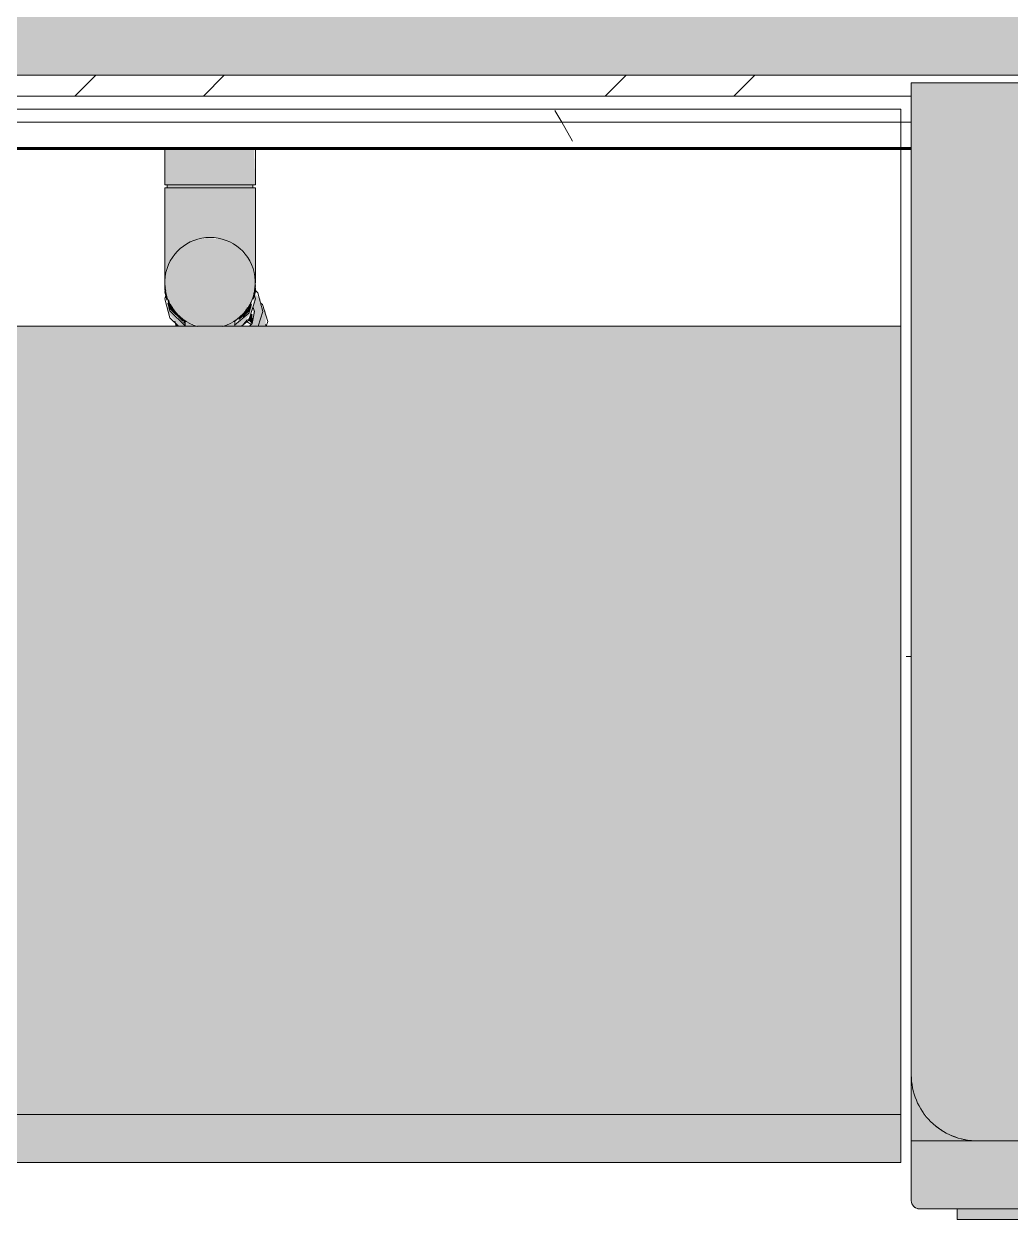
# Model space of a CAD drawing. Header units: inches. Extents: x -4169 to -1846, y 9706 to 12377.
# Drawn here: x -3810.66 to -3787.1, y 10520.13 to 10548.91 of the extents above; entities that cross this region are included whole.
import ezdxf

# ---------------------------------------------------------------- set-up
doc = ezdxf.new("R2010")
doc.units = ezdxf.units.IN
doc.header["$MEASUREMENT"] = 0
doc.linetypes.add('Dash', pattern=[0.25, 0.125, -0.125])
for name, color, linetype, lineweight in [('0-1', 7, 'Continuous', 5), ('0-2', 10, 'Continuous', 18), ('A-GENM-1', 11, 'Continuous', 9), ('A-GENM-2', 7, 'Continuous', 9), ('A-WALL', 113, 'Continuous', 18), ('A-WALL-PATT-4', 111, 'Continuous', 9), ('I-WALL-3', 2, 'Continuous', 60), ('P-SANR-FIXT-2', 7, 'Continuous', 9), ('P-SANR-FIXT-3', 55, 'Continuous', 9), ('Q-CASE-2', 7, 'Continuous', 9), ('Q-CASE-5', 7, 'Dash', 9), ('Q-SPCQ-2', 7, 'Continuous', 9), ('Q-SPCQ-3', 55, 'Continuous', 9)]:
    doc.layers.add(name, color=color, linetype=linetype, lineweight=lineweight)
pattern_1 = [(0, (0, 0), (20.48, 5.12), [0.845, -14.515, 0.845, -14.515, -81.92]), (0, (0, 0), (20.48, 5.12), [-30.72, 0.845, -29.875, 0.845, -14.515, -35.84]), (0, (0, 0), (20.48, 5.12), [-76.8, 0.845, -9.395, 0.845, -24.755]), (120, (7.68, 2.56), (-14.67405006737632, 15.1762002695053), [0.8449999999999999, -14.515, 0.8449999999999999, -14.515, -81.91999999999999]), (120, (7.68, 2.56), (-14.67405006737632, 15.1762002695053), [-30.72, 0.8449999999999999, -29.875, 0.8449999999999999, -14.515, -35.84]), (120, (7.68, 2.56), (-14.67405006737632, 15.1762002695053), [-76.79999999999998, 0.8449999999999999, -9.394999999999998, 0.8449999999999999, -24.755]), (240, (10.24, 12.8), (-5.805949932623669, -20.2962002695053), [0.845, -14.515, 0.845, -14.515, -81.92]), (240, (10.24, 12.8), (-5.805949932623669, -20.2962002695053), [-30.72, 0.845, -29.875, 0.845, -14.515, -35.84]), (240, (10.24, 12.8), (-5.805949932623669, -20.2962002695053), [-76.8, 0.845, -9.395, 0.845, -24.755])]

# ---------------------------------------------------------------- blocks, each defined once
blk = doc.blocks.new('Stainless Steel Farmhous Kitchen Sink - Stainless Steel Farmhous Kitchen Sink-2552578-ENLARGED RCP - 1ST FLOOR PLAN')
at = {"layer": 'P-SANR-FIXT-3'}
blk.add_hatch(color=256, dxfattribs=at).paths.add_polyline_path([(-20.88008170151448, 22.20255807728017), (-32.99999999999556, 22.20255807728494), (-33.0000000000034, 2.246744941123438), (7.588596417917868e-12, 2.246744941110478), (1.244870873051695e-11, 22.20255807727198)], flags=0)
at = {"layer": 'P-SANR-FIXT-2'}
for p, q in [((-32.99999999999999, 22.20255807728396), (-1.659053254850245e-42, 22.20255807728407)), ((-32.99999999999999, 2.246744941135732), (-32.99999999999999, 22.20255807728396)), ((-1.659053254850245e-42, 22.20255807728407), (-3.137417622946587e-44, 2.246744941127163)), ((-3.137417622946587e-44, 2.246744941127163), (-32.99999999999999, 2.246744941135732))]:
    blk.add_line(p, q, dxfattribs=at)
blk = doc.blocks.new('Dishwasher_15404 - 34_ counter-547918-ENLARGED RCP - 1ST FLOOR PLAN')
at = {"layer": 'Q-SPCQ-3'}
for points in [[(-8.611777957412413e-12, 1.125499693443999e-11), (23.67519685038908, 7.16227077646181e-12), (24.08278589778703, 0.05366011608839471), (24.46259842519043, 0.2109836160968825), (24.83340004152543, 0.5194371403507602), (25.0390163839076, 0.7874015748135433), (25.19633988391532, 1.167214102212938), (25.2499999999957, 1.57480314961856), (25.24999999999929, 22.42519685040088), (25.16660215794931, 22.9045791191512), (24.98182294017419, 23.287134372242), (24.7399490241595, 23.57619778420394), (24.46259842519239, 23.78901638392358), (24.08278589779436, 23.94633988393172), (23.67519685039317, 24.00000000001159), (-4.519051799434236e-12, 24.00000000001569), (-8.441247700829989e-12, 1.155688734355067)], [(26.67814960629459, 6.464763982231797e-12), (26.72909823721991, 0.006707514520924707), (26.81734385455948, 0.05765614544701118), (26.87499999999542, 0.1968503937116411), (26.85294326448897, 23.85639927631187), (26.81734385455948, 23.94234385457581), (26.67814960629869, 24.00000000001123), (25.24999999999954, 24.00000000001157), (25.24999999999545, 1.158067167970452e-11), (25.88387397024487, 6.805824495396645e-12)], [(27.12499999999536, 21.3910474054759), (27.12499999999562, 22.90706818606498), (26.87499999999516, 22.90706818606498), (26.87499999999491, 21.3910474054759)], [(26.87499999999465, 20.18586276965404), (27.12499999999511, 20.18586276965404), (27.12499999999536, 21.3910474054759), (26.87499999999491, 21.3910474054759), (26.87499999999465, 20.22226221786231)], [(27.12499999999536, 3.814150824161077), (27.12499999999809, 20.18586276965404), (26.87499999999465, 20.18586276965404), (26.87499999999192, 3.814150824161077)], [(27.37499999999599, 19.69334243805384), (27.37499999999548, 20.28389361915641), (27.12499999999818, 20.28389361915641), (27.12499999999801, 19.69334243805384)], [(27.37499999999582, 18.51224007584904), (27.3749999999959, 19.10279125695127), (27.12499999999792, 19.10279125695127), (27.12499999999784, 18.51224007584904)], [(27.37499999999565, 17.33113771364425), (27.37499999999573, 17.92168889474681), (27.12499999999775, 17.92168889474681), (27.12499999999767, 17.33113771364425)], [(27.37499999999539, 16.15003535143945), (27.37499999999548, 16.74058653254202), (27.1249999999975, 16.74058653254202), (27.12499999999741, 16.15003535143945)], [(27.1249999999957, 5.808293702619394), (27.37499999999539, 5.808293702619394), (27.37499999999556, 6.792545671123444), (27.12499999999588, 6.792545671123444), (27.1249999999957, 6.06303685724812)], [(27.12499999999553, 4.824041734115676), (27.37499999999522, 4.824041734115676), (27.37499999999539, 5.808293702619394), (27.1249999999957, 5.808293702619394), (27.12499999999553, 4.857579306665809)], [(27.12499999999511, 2.608966188339891), (27.12499999999536, 3.814150824161077), (26.87499999999192, 3.814150824161077), (26.87499999999167, 2.608966188339891)], [(26.87499999999551, 1.092945407750453), (27.12499999999528, 1.092945407750453), (27.12499999999511, 2.608966188339891), (26.87499999999167, 2.608966188339891), (26.87499999999141, 1.155688734350183)]]:
    blk.add_hatch(color=256, dxfattribs=at).paths.add_polyline_path(points, flags=0)
h = blk.add_hatch(color=256, dxfattribs=at)
h.paths.add_polyline_path([(24.74036874200359, 6.807223201569401e-12), (25.24999999999545, 6.807223201569401e-12), (25.2499999999957, 1.574803149618546), (25.19156592023549, 1.155688734350619), (24.96171408282416, 0.6665750006059029), (24.73994902415899, 0.4238022158185545), (24.46259842519137, 0.2109836160982328), (24.08278589778703, 0.05366011608838072), (23.67519685038908, 7.148283714734249e-12), (24.56589840486776, 6.807223201569401e-12)], flags=0)
h.paths.add_polyline_path([(25.24999999999929, 22.42519685040086), (25.24999999999954, 24.00000000001123), (23.67519685039317, 24.00000000001157), (24.08278589779436, 23.94633988393171), (24.46259842519239, 23.78901638392356), (24.83340004152236, 23.48056285967548), (25.03901638390914, 23.21259842520656), (25.21705573076113, 22.74562804898981)], flags=0)
h = blk.add_hatch(color=256, dxfattribs=at)
h.paths.add_polyline_path([(25.0651852096517, 0.8505787088364483), (25.11960128565249, 0.9473473444793368), (25.0849181312144, 0.8982181956984019)], flags=0)
h.paths.add_polyline_path([(25.20126502066628, 1.204624229943189), (25.2170557307619, 1.254371951034383), (25.20498949943277, 1.232914454850967)], flags=0)
h.paths.add_polyline_path([(25.0039892180406, 23.25824671650468), (24.96171408282475, 23.33342499941556), (24.98182294017419, 23.287134372242)], flags=0)
at = {"layer": 'Q-SPCQ-2'}
for p, q in [((3.730349362740525e-14, 23.99999999999991), (23.67519685039361, 23.99999999999991)), ((3.730349362740525e-14, -7.194245199570974e-14), (3.730349362740525e-14, 23.99999999999991)), ((23.67519685039371, 23.9999999999999), (25.24999999999998, 23.9999999999999)), ((25.24999999999998, 23.9999999999999), (26.6781496062992, 23.9999999999999)), ((25.24999999999998, 23.9999999999999), (25.24999999999998, 22.42519685039351)), ((26.87499999999998, 23.80314960629911), (26.87499999999998, 0.1968503937007539)), ((26.87499999999991, 22.90706818605364), (27.12499999999999, 22.90706818605364)), ((27.125, 21.39104740546477), (27.12499999999999, 22.90706818605365)), ((25.24999999999991, 22.42519685039354), (25.24999999999998, 1.574803149606319)), ((27.125, 20.18586276964277), (27.125, 21.39104740546478)), ((27.125, 20.28389361914477), (27.375, 20.28389361914477)), ((27.12499999999997, 3.814150824150273), (27.125, 20.18586276964278)), ((27.375, 19.6933424380424), (27.375, 20.28389361914477)), ((27.125, 19.6933424380424), (27.375, 19.6933424380424)), ((27.125, 19.10279125694004), (27.375, 19.10279125694004)), ((27.375, 18.51224007583767), (27.375, 19.10279125694004)), ((27.12499999999999, 18.51224007583767), (27.375, 18.51224007583767)), ((27.12499999999999, 17.92168889473531), (27.375, 17.92168889473531)), ((27.37499999999999, 17.33113771363295), (27.375, 17.92168889473531)), ((27.12499999999999, 17.33113771363295), (27.375, 17.33113771363295)), ((27.12499999999999, 16.74058653253059), (27.375, 16.74058653253059)), ((27.37499999999999, 16.15003535142822), (27.37499999999999, 16.74058653253059)), ((27.12499999999999, 16.15003535142823), (27.375, 16.15003535142822)), ((27.12499999999545, 6.792545671123447), (27.37499999999539, 6.792545671123447)), ((27.37499999999998, 5.808293702608283), (27.37499999999998, 6.792545671112208)), ((27.37499999999998, 4.824041734104337), (27.37499999999998, 5.808293702608276)), ((27.37499999999539, 4.82404173411568), (27.12499999999545, 4.82404173411568)), ((27.12499999999997, 2.60896618832828), (27.12499999999997, 3.814150824150272)), ((27.12499999999996, 1.092945407739353), (27.12499999999997, 2.608966188328274)), ((25.24999999999998, 1.574803149606204), (25.24999999999998, -1.845173183099846e-13)), ((26.87500000000008, 1.092945407739353), (27.12499999999996, 1.092945407739353)), ((23.6751968503936, 2.031708135064075e-14), (3.730349362740525e-14, -7.061018436615955e-14)), ((25.24999999999998, -1.818527830508842e-13), (23.67519685039361, -1.821020574183062e-13)), ((26.6781496062992, -3.353791435293803e-14), (25.24999999999998, -3.270524708446917e-14))]:
    blk.add_line(p, q, dxfattribs=at)
for centre, radius, start, end in [((23.67519685039361, 22.42519685039354), 1.574803149606301, 359.9999999999992, 89.99999999999967), ((26.6781496062992, 23.80314960629911), 0.1968503937007896, 359.9999999999991, 90.00000000000053), ((23.67519685039361, 22.42519685039354), 1.5748031496063, 32.07702266499582, 42.33590896454592), ((23.67519685039361, 22.42519685039354), 1.574803149606297, 17.81822845427498, 27.52661292446776), ((23.67519685039361, 22.42519685039354), 1.574803149606298, 359.9999999999979, 13.64245208002675), ((23.6751968503936, 1.574803149606319), 1.574803149606296, 269.9999999999993, 359.9999999999996), ((23.6751968503936, 1.574803149606316), 1.574803149606295, 346.3575479200198, 359.9999999999989), ((23.6751968503936, 1.574803149606316), 1.574803149606298, 332.4733870755363, 342.1817715456737), ((23.6751968503936, 1.574803149606316), 1.574803149606295, 317.6640910351921, 327.9229773350153), ((26.6781496062992, 0.1968503937007539), 0.1968503937007852, 269.9999999999995, 359.9999999999996), ((26.67814960629914, 0.1968503937006185), 0.1968503937007849, 284.9999999999996, 344.9999999999999)]:
    blk.add_arc(centre, radius, start, end, dxfattribs=at)
blk = doc.blocks.new('Vanity Cabinet-Double Door - 33_-2164608-ENLARGED RCP - 1ST FLOOR PLAN')
at = {"layer": 'Q-CASE-2'}
for p, q in [((-15.76229508196633, -23.99999999999996), (-15.76229508196633, 7.993605777301126e-15)), ((-15.76229508196633, 8.069735356132561e-15), (17.23770491803249, 8.069735356132561e-15)), ((17.2377049180325, 8.069735356132561e-15), (17.2377049180325, -23.99999999999996)), ((17.2377049180325, -23.99999999999996), (-15.76229508196633, -23.99999999999996))]:
    blk.add_line(p, q, dxfattribs=at)
blk = doc.blocks.new('300 Series Wall Hung Cabinet_302 - 18_ x 36_-V7-ENLARGED RCP - 1ST FLOOR PLAN')
at = {"layer": 'Q-CASE-5'}
for p, q in [((-14.5659448818736, 13.18750000003899), (-14.31594488186989, 13.18750000003899)), ((18.0000000000002, 5.3092449413179), (18.0000000000002, 1.062499999876841))]:
    blk.add_line(p, q, dxfattribs=at)
blk = doc.blocks.new('kitchen_faucet_14143 - kitchen_faucet_14143-V9-ENLARGED RCP - 1ST FLOOR PLAN')
at = {"layer": 'A-GENM-1'}
for points in [[(-1.039067775761623, -0.168257565922886), (-1.010728670450589, -0.3648529534955002), (-0.8984534714210212, -0.5923891236723761), (-0.7655683654455742, -0.7655683654525659), (-0.4599152072728429, -0.971352595670936), (-0.28021747007881, -1.045785835544507), (1.261923898709938e-11, -1.082677165349651), (0.2802174701040485, -1.045785835544677), (0.5413385826894909, -0.9376259292896519), (0.8259324952593942, -0.6869002999035841), (0.937625929306705, -0.5413385826728642), (1.045785835562242, -0.2802174700870807), (1.068926508895742, 0.1044466054511588), (1.00933030465444, 0.3682289072360163), (0.937625929307046, 0.541338582681817), (0.7655683654711537, 0.7655683654622861), (0.4826882742586349, 0.9619196824886841), (0.1684871137487107, 1.060495416024594), (1.296029950026423e-11, 1.08267716535903), (-0.2802174700784689, 1.045785835553971), (-0.6169011992114973, 0.8796446943398734), (-0.7741163677820849, 0.7544283919296787), (-0.9500135067822838, 0.5114323250745939), (-1.039067775761282, 0.2363377563443975), (-1.039067775761623, -0.1627524575951611)], [(-0.71725110831278, 0.8289525996968943), (-0.6575044538215024, 0.8750637693148671), (-0.712508662047412, 0.8330344219763257)], [(1.296029950026423e-11, 1.082677165359023), (0.3167542539158603, 1.030651804173766), (0.6008537933954584, 0.8919583019294016), (0.8285412797469006, 0.6835004657763719), (0.937625929307046, 0.5413385826818133), (1.04578583556156, 0.2802174700965419), (1.082677165367727, 4.686434967127959e-12), (1.045785835562242, -0.280217470087084), (0.8713958707559185, -0.6276512754208492), (0.6965721492687179, -0.8185110242138806), (0.4826882742576117, -0.9619196824794808), (0.1684871137476875, -1.060495416015221), (0.1911539213544984, -1.082677165349743), (2.2637795275715, -1.082677165349743), (2.263779527572523, 1.082677165358085), (0.1684871137487107, 1.082677165358938)], [(2.263779527572182, 4.600960032910834e-12), (2.2637795275715, -1.02362204723952), (2.341937538005709, -1.02362204723952), (2.34193753800605, 1.0236220472488), (2.263779527572523, 1.012286906304489), (2.263779527572182, 0.1788339373722999)], [(2.34193753800605, 1.082677165359108), (2.341937538005709, -1.082677165349572), (3.207677165669679, -1.053719869291774), (3.207677165670702, 1.082677165359193), (2.996297558339733, 1.082677165359279)], [(-1.039067775761282, 0.762254941641087), (-1.018092054416343, 0.7575354797004344), (-0.9376259292811254, 0.8506607468174511), (-1.018092054416343, 0.8244479883150835), (-1.039067775761282, 0.7953427778163564), (-1.039067775761282, 0.7655683654625682)], [(-1.017727271569129, 0.5905511811073747), (-1.004427711687754, 0.6145834891135306), (-1.016369627808558, 0.5937240862408852)], [(-0.9655757055403454, 0.5905511811073785), (-0.951924512419282, 0.6157980883388695), (-0.9630083091697087, 0.596551359770678)], [(-0.9452757496388812, 0.5905511811073808), (-0.9253848571971729, 0.6175640122444948), (-0.8833600731574051, 0.6644317436653268), (-0.938086908411833, 0.6149633936160598)], [(-1.039067775761623, -0.5905511810974235), (-1.039067775761623, -0.7404315043558533), (-0.6536995578583172, -1.029687173149597), (-0.5470607312832952, -1.004180968520643), (-0.7193859928495384, -0.9011397244929633), (-0.8443105159085461, -0.7893403336062752), (-1.024773354443709, -0.5905511810974235)], [(-1.039067775761623, -0.7404315043558535), (-1.012682775392704, -0.789553973824581), (-0.8695659839428344, -0.9132556307004049), (-0.8705379260985636, -0.8778537338176017), (-0.9981170166932997, -0.7738234798459012)], [(-0.9206038802864213, -0.6995872574440205), (-0.7030413808614638, -0.9119175183105293), (-0.7352491954461583, -0.8562901340999907), (-0.8759042261804096, -0.7360361484602413), (-0.9196393623581115, -0.7003737424749352)], [(-0.8958216432802145, -0.5958189888827851), (-0.8521216087773381, -0.6603855068456872), (-0.884135357727814, -0.6110488527284464)], [(-0.8684523142566148, -0.6995872574446987), (-0.6477446465020192, -0.9139914724555865), (-0.7569489122132608, -0.8069354720960231), (-0.8676100758410711, -0.7002740335918186)], [(-0.8415776614128844, -0.7086922340950454), (-0.6274372303523704, -0.9127479990002234), (-0.7144497261796231, -0.8251637000666877), (-0.828168342543904, -0.7194418277421366)], [(-0.7989959961761314, -0.7296595515660342), (-0.6169011992121795, -0.891608456610659), (-0.6889341435878577, -0.8243718720871596), (-0.792071446496834, -0.7350134084742208)], [(-1.039067775761964, -0.9685804001659071), (-1.013004489198806, -1.186649331930683), (-0.9498599467960956, -1.208713599490837), (-0.3897452954500977, -1.208713599490838), (-0.2467753614174626, -1.050188572674446), (-0.5970797354564182, -1.029687173149515), (-0.9376259292821486, -1.016702830397807), (-1.039067775761964, -0.9376259292893699)], [(-0.9674660643994456, -0.9923706548012289), (-0.8953768450254528, -1.021497749826531), (-0.774116367782767, -1.006652528662309), (-0.7663730066414017, -0.9627916572310171), (-0.8833600731577461, -0.9041596760475927), (-0.9019209280118047, -0.9238170590843795), (-0.9447198398071349, -0.9685804001659135)], [(-0.92970376995288, -0.935483286872861), (-0.9019209280114636, -0.8919204704403202), (-0.9196393623584526, -0.9094856873982823), (-0.928107837497464, -0.9313607975582928)], [(-1.039067775761964, -1.197928047073024), (-1.018430895828146, -1.326909695496913), (-0.6674744547257204, -1.326909695496829), (-0.5610119642227572, -1.208713599490925), (-1.021151011839151, -1.180006512833846), (-1.039067775761964, -1.195368371574095)]]:
    blk.add_hatch(color=256, dxfattribs=at).paths.add_polyline_path(points, flags=0)
h = blk.add_hatch(color=256, dxfattribs=at)
h.paths.add_polyline_path([(-0.7950217198115296, 0.8205557482475574), (-0.6981698575648351, 0.8809639059910526), (-0.792625489080251, 0.8222292621734373)], flags=0)
h.paths.add_polyline_path([(-1.039067775761282, 0.614583489113529), (-1.01072282172629, 0.6069210533153476), (-0.9649276157676921, 0.6634448971530569), (-0.5588208957641426, 1.029687173158862), (-0.7047973461844775, 1.013001543247725), (-1.039067775761282, 0.7404315043659728), (-1.039067775761282, 0.6198861104706178)], flags=0)
h = blk.add_hatch(color=256, dxfattribs=at)
h.paths.add_polyline_path([(-0.7428701537834285, 0.8205557482474739), (-0.6652934266138572, 0.8736725629576675), (-0.7270069511857854, 0.8316345187965362)], flags=0)
h.paths.add_polyline_path([(-1.011385198695734, 0.5905511811073748), (-0.956497387458853, 0.6117678234121255), (-0.9196393623584526, 0.6578484302746997), (-0.490901869560389, 1.029687173158864), (-0.5429576931675227, 1.007526658605146), (-1.01072282172629, 0.592839140442666)], flags=0)
h = blk.add_hatch(color=256, dxfattribs=at)
h.paths.add_polyline_path([(-0.9592336326669509, 0.5905511811073786), (-0.9376259292814665, 0.6165288086995481), (-0.9196393623584526, 0.6461139948389479), (-0.954860197558446, 0.6056577475232593)], flags=0)
h.paths.add_polyline_path([(-0.7189722635598627, 0.8214759428582911), (-0.6169011992114973, 0.8888043407928934), (-0.7110295930153824, 0.8279525373386379)], flags=0)
h = blk.add_hatch(color=256, dxfattribs=at)
h.paths.add_polyline_path([(-0.9336325401640123, 0.5905511811073826), (-0.8930368754761274, 0.604883468687955), (-0.8695659839424933, 0.6469811372753146), (-0.9318264599835401, 0.5964664592693328)], flags=0)
h.paths.add_polyline_path([(-0.5169532282643557, 0.9477266738146382), (-0.3862344979957015, 1.029687173158787), (-0.4325280578701722, 1.013001717343353), (-0.490901869560389, 0.9678688134803322)], flags=0)
h = blk.add_hatch(color=256, dxfattribs=at)
h.paths.add_polyline_path([(-1.039067775761623, -0.3235301079053506), (-1.039067775761623, -0.5905511810973929), (-0.9219298188120318, -0.5617941520907511), (-0.9805942962830158, -0.4376037683053606), (-1.039067775761623, -0.2964363011076279)], flags=0)
h.paths.add_polyline_path([(-1.039067775761282, 0.573747891566601), (-1.031254713924568, 0.3152987009668827), (-0.9376259292814665, 0.5905511811074038), (-1.039067775761282, 0.5905511811074038)], flags=0)
h = blk.add_hatch(color=256, dxfattribs=at)
h.paths.add_polyline_path([(-1.011385198696075, -0.5905511810974219), (-0.9686795457790821, -0.6603855068456967), (-0.8443105159085461, -0.7279881633888268), (-0.9981170166932997, -0.5905511810974219), (-1.010722821828608, -0.5905511810974219)], flags=0)
h.paths.add_polyline_path([(-0.6996011997523509, -0.8797967641670801), (-0.4724611535023086, -1.02968717314951), (-0.4921243630227536, -1.006451745668355), (-0.6652934266145393, -0.9024196386343966), (-0.691050360758254, -0.8854352693648457)], flags=0)
h = blk.add_hatch(color=256, dxfattribs=at)
h.paths.add_polyline_path([(-0.959233632667292, -0.5905511810974181), (-0.9165279797506399, -0.660385506845693), (-0.9376259292818075, -0.6165288086892465), (-0.9578266368256435, -0.5905511810974181)], flags=0)
h.paths.add_polyline_path([(-0.5638151833528581, -0.9313607975581928), (-0.5079875656193734, -0.993516608827201), (-0.5633607259519521, -0.9317251137800551)], flags=0)
h = blk.add_hatch(color=256, dxfattribs=at)
h.paths.add_polyline_path([(-0.9452757496388812, -0.5905511810974159), (-0.9018367121701657, -0.6603855068456906), (-0.9301022480675555, -0.6021136022824775), (-0.9429959586468611, -0.5905511810974159)], flags=0)
h.paths.add_polyline_path([(-0.6074615219058613, -0.896371667370963), (-0.4439453265670181, -0.990746776297377), (-0.5196559808501887, -0.9466071570287712), (-0.5937520845290009, -0.9032893762624414)], flags=0)
h = blk.add_hatch(color=256, dxfattribs=at)
h.paths.add_polyline_path([(-0.9336325401643534, -0.5905511810974142), (-0.8833600731574051, -0.6644317436561276), (-0.8836417869731575, -0.6354646861841681), (-0.9274548961021764, -0.5905511810974141), (-0.9317797130304369, -0.5905511810974141)], flags=0)
h.paths.add_polyline_path([(-0.4606311109395164, -0.9710560586627435), (-0.3747212199363048, -1.029687173149587), (-0.3927548783299243, -1.005349797827127), (-0.4599152072728429, -0.9713525956709828)], flags=0)
at = {"layer": 'A-GENM-2'}
for p, q in [((-0.512889234472027, 0.9623667576222913), (-0.4314271062888792, 0.9831527534740158)), ((-0.4134494601848928, 1.02968717315895), (-0.2176806365910124, 1.082677165358975)), ((-0.3862344979957015, 1.082677165358888), (-0.2714031455799386, 1.046946263388463)), ((-0.3612978941564506, 1.029687173158783), (-0.1655290705625702, 1.082677165358893)), ((-0.3454346915588075, 1.029687173159037), (-0.1496658679652682, 1.082677165358891)), ((-0.3370822557615156, 1.02968717315887), (-0.1379408921327467, 1.082677165358895)), ((-0.2176806365910124, 1.082677165358975), (-0.1529620212813824, 1.062539333219605)), ((-0.1982046295393047, 1.056583030845199), (-0.09655862448937567, 1.082677165358983)), ((-0.1655290705625702, 1.082677165358893), (-0.1163156338132012, 1.06736392165738)), ((-0.1496658679652682, 1.082677165358891), (-0.1051687189045651, 1.068831440845489)), ((-0.1379408921327467, 1.082677165358895), (-0.09650448343336392, 1.069972109084951)), ((-0.1139907524740238, 1.067669998092197), (-0.05517635684532251, 1.082677165358984)), ((-0.09655862448937567, 1.082677165358983), (-0.06690964469669324, 1.073868343520284)), ((-0.08549306435304514, 1.071421789908768), (-0.04138226763109287, 1.082677165358986)), ((1.296029950026423e-11, 1.082677165359024), (2.263779527572182, 1.082677165358938)), ((2.26377952755905, -1.082677165354337), (2.26377952755905, 1.082677165354323)), ((2.263779527572182, 1.023622047248801), (2.34193753800605, 1.023622047248801)), ((2.34193753800605, 1.082677165359109), (3.207677165675477, 1.082677165359024)), ((2.341937537993019, 1.082677165354323), (2.341937537993019, -1.082677165354337)), ((-1.039067775763328, 0.808583163487581), (-0.9139594929242775, 0.842447017854679)), ((-1.039067775763328, 0.5905511811069782), (-0.8998637743610515, 0.5905511811071488)), ((-0.9724010071007568, 0.5905511811069526), (-0.9323979266006289, 0.6320112090216762)), ((-0.8998637743610515, -0.590551181097648), (-1.039067775763669, -0.5905511810978186)), ((-0.9862211802021646, -0.9770774006234798), (-0.9239904318098978, -0.872177568852956)), ((-0.774116367782767, -1.013863924988052), (-0.7487668329646339, -0.9771480436143718)), ((-0.6878454665923072, -1.064853197990205), (-0.5874794523820127, -1.029687173149685)), ((-0.6169011992121795, -0.8848775577241207), (-0.6310800679165139, -0.8797316592198393)), ((-0.6169011992121795, -0.8848775577241198), (-0.6310800679165139, -0.8797316592198384)), ((-0.6169011992121795, -0.8848775577241191), (-0.6310800679165139, -0.8797316592198378)), ((-0.6169011992121795, -0.8848775577241184), (-0.6310800679165139, -0.879731659219837)), ((-0.6169011992121795, -0.8848775577241177), (-0.6310800679165139, -0.8797316592198363)), ((-0.6169011992121795, -0.884877557724117), (-0.6310800679165139, -0.8797316592198356)), ((-0.2176806365910124, -1.082677165349706), (-0.3879789535451436, -1.029687173149765)), ((-0.259848494113271, -1.048467462103815), (-0.3862344979960425, -1.082677165349708)), ((-0.1655290705625702, -1.082677165349787), (-0.3358273875177246, -1.029687173149506)), ((-0.1496658679656093, -1.082677165349704), (-0.259432344298375, -1.048522249266394)), ((-0.1379408921330878, -1.0826771653497), (-0.2417356082127071, -1.050852068770943)), ((-0.1464498534141967, -1.06339667637482), (-0.2176806365910124, -1.082677165349706)), ((-0.1113636403266582, -1.068015863958544), (-0.1655290705625702, -1.082677165349787)), ((-0.1006912914609756, -1.06942090534184), (-0.1496658679656093, -1.082677165349704)), ((-0.09655862448937567, -1.082677165349698), (-0.1457140467625777, -1.068072907117643)), ((-0.09228281921878077, -1.070527901713482), (-0.1379408921330878, -1.0826771653497)), ((-0.08005600797207534, -1.079713332304078), (-0.1128124533181562, -1.067825124109913)), ((-0.08005600797207534, -1.079713332304077), (-0.1128124533181562, -1.067825124109912)), ((-0.08005600797207534, -1.079713332304076), (-0.1128124533181562, -1.067825124109911)), ((-0.08005600797207534, -1.079713332304075), (-0.1128124533181562, -1.06782512410991)), ((-0.08005600797207534, -1.079713332304075), (-0.1128124533181562, -1.06782512410991)), ((-0.08005600797207534, -1.079713332304074), (-0.1128124533181562, -1.067825124109909)), ((-0.05517635684566357, -1.082677165349696), (-0.09951141351825753, -1.069576239220072)), ((-0.06382633280463777, -1.074274269222475), (-0.09655862448937567, -1.082677165349698)), ((-0.04138226763109287, -1.082677165349694), (-0.07463356013579413, -1.072851470752412)), ((2.263779527571841, -1.082677165349742), (1.261923898709938e-11, -1.082677165349657)), ((2.341937538005709, -1.023622047239434), (2.263779527571841, -1.023622047239434)), ((3.207677165674454, -1.082677165349657), (2.341937538005709, -1.082677165349571)), ((-0.6878454665923072, -1.261703591691033), (-1.03906777576401, -1.152417324179114)), ((-1.03906777576401, -1.343783369867971), (-0.9948667187888985, -1.326909695497001)), ((-0.9274807934265253, -1.379899687696938), (-1.03906777576401, -1.340948341677436))]:
    blk.add_line(p, q, dxfattribs=at)
at = {"layer": 'A-GENM-2', "flags": 128}
for points in [[(-1.03906777576401, 0.7502000634622741), (-0.8356440968925652, 0.9610326118342988), (-0.3862344979957015, 1.082677165358888)], [(-1.024552573129199, 0.5905511811069488), (-0.6670902354875351, 0.9610326118342152), (-0.4885630560155504, 1.009355698595586)], [(-0.9313315363523315, 0.6021831845946046), (-0.5656627827061128, 0.9622507206648366), (-0.4059013654413092, 1.00326399915222)], [(-0.9158929560297792, 0.6491173051536302), (-0.6149386694587519, 0.9610326118342191), (-0.4818720333553301, 0.9970506042794285)], [(-0.8894371300473266, 0.6597331431040717), (-0.5934651390185762, 0.9614656508371493), (-0.4497087288019656, 0.9997181309712541)], [(-0.6941853310981968, 0.8624587625977869), (-0.599075466862132, 0.9610326118341319), (-0.5223588909108229, 0.9817979752186018)], [(-0.590468461932005, 0.8999272470204126), (-0.5266833236862566, 0.9623667576222891), (-0.4092977535885893, 0.9923190314890296)], [(-0.3862344979960425, -1.082677165349708), (-0.8936596333925307, -0.9247868558761914), (-1.039067775763669, -0.7519775156632976)], [(-0.5188882534188223, -0.9889534600791284), (-0.7251057719871595, -0.9247868558761044), (-1.009056250234835, -0.5873277975394414)], [(-0.4599152072728429, -0.9747225772313935), (-0.629396409201945, -0.9243690836799098), (-0.925805002357606, -0.5875937398033563)], [(-0.5079818929054908, -0.9761196097063811), (-0.6729542059587174, -0.9247868558761007), (-0.8731207140683636, -0.6869002999029523)], [(-0.4599152072728429, -0.9839547634570552), (-0.6533544674055064, -0.9246432361623447), (-0.8562812947950532, -0.6869002999029501)], [(-0.5413385826645934, -0.9390171390529807), (-0.5910542498976382, -0.9243262525899799), (-0.6595303693145523, -0.8469341816352928)], [(-1.03906777576401, -0.9424513338426567), (-0.9704116811784614, -1.004349920059356), (-0.6878454665923072, -1.064853197990205)], [(-0.6169011992125205, -0.9372923077589189), (-0.6570910033617564, -0.9247868558761024), (-0.6891465389088579, -0.8866906677413293)], [(-0.1624367464251008, -1.061291961981229), (-0.2384358676957845, -1.140059038166274), (-0.6878454665923072, -1.261703591691033)], [(-0.5382625413310506, -0.9358499759977262), (-0.5772601606830675, -0.9243262525899779), (-0.6165678853868711, -0.8799004550238435)], [(-0.4887155494748185, -1.214522197630662), (-0.5213300141747367, -1.253255148614306), (-0.9274807934265253, -1.379899687696938)]]:
    blk.add_lwpolyline(points, dxfattribs=at)
at = {"layer": 'A-GENM-2'}
for start, end in [(3.702555429209832e-13, 164.0683156071141), (195.9316843927703, 359.9999999999994)]:
    blk.add_arc((0, 0), 1.08267716535433, start, end, dxfattribs=at)
blk = doc.blocks.new('CTR - 1st Phase - Unit Layouts_rvt-1-ENLARGED RCP - 1ST FLOOR PLAN')
at = {"layer": '0-2'}
for name, p, rotation in [('Dishwasher_15404 - 34_ counter-547918-ENLARGED RCP - 1ST FLOOR PLAN', (-3789.473736679681, 10547.50189611039), 270.0000000000175), ('300 Series Wall Hung Cabinet_302 - 18_ x 36_-V7-ENLARGED RCP - 1ST FLOOR PLAN', (-3804.03968156155, 10547.00189611039), 180), ('kitchen_faucet_14143 - kitchen_faucet_14143-V9-ENLARGED RCP - 1ST FLOOR PLAN', (-3806.223736679685, 10542.73171894485), 90.000000000022), ('Stainless Steel Farmhous Kitchen Sink - Stainless Steel Farmhous Kitchen Sink-2552578-ENLARGED RCP - 1ST FLOOR PLAN', (-3822.723736679685, 10543.9393961102), 180)]:
    blk.add_blockref(name, p, dxfattribs=dict(at, rotation=rotation))
blk.add_blockref('Vanity Cabinet-Double Door - 33_-2164608-ENLARGED RCP - 1ST FLOOR PLAN', (-3806.961441597706, 10546.87689611033), dxfattribs=at)

msp = doc.modelspace()

# ---------------------------------------------------------------- hatches: boundary and pattern name
at = {"layer": 'A-WALL-PATT-4'}
h = msp.add_hatch(dxfattribs=at)
h.set_pattern_fill('FP_2', color=256, style=0, pattern_type=2)
h.set_pattern_definition([(161.57, (0.32, 0.32), (-2.560496184573631, -0.0005373861552858683), [0, -18.214, 2.022, 0]), (18.43, (-0.32, 0.32), (-2.560496184573631, 0.0005373861552860904), [0, -18.214, 2.022, 0]), (108.43, (0.32, 0.32), (1.279220909290681, -6.400876726295667), [6.069999999999999, -14.166]), (71.57, (-0.32, 0.32), (1.279220909290681, 6.400876726295667), [6.07, -14.166])])
h.paths.add_polyline_path([(-3486.673736679714, 10547.68939611052), (-3486.673736679714, 10553.18939611052), (-3822.723736679692, 10553.18939611053), (-3822.723736679692, 10547.68939611053), (-3487.011254113465, 10547.68939611052)], flags=0)
h = msp.add_hatch(dxfattribs=at)
h.set_pattern_fill('FP_26', color=256, style=0, pattern_type=2)
h.set_pattern_definition([(45, (0, 0), (-6.335676759431466, 6.335676759431466), []), (45, (0, 9.6), (-6.335676759431466, 6.335676759431466), [])])
h.paths.add_polyline_path([(-3789.473736679686, 10547.18939611052), (-3789.473723085892, 10547.5018961104), (-3765.473736679678, 10547.5018961104), (-3765.473736679678, 10547.18939611053), (-3680.552793937243, 10547.18939611052), (-3680.552793937243, 10547.68939611052), (-3822.723736679692, 10547.68939611053), (-3822.723736679692, 10547.18939611053), (-3789.723736679681, 10547.18939611052)], flags=0)
h.paths.add_polyline_path([(-3531.715910646036, 10547.18939611052), (-3486.673736679716, 10547.18939611052), (-3486.673736679714, 10547.68939611052), (-3551.809626892341, 10547.68939611052), (-3551.809626892341, 10547.18939611052)], flags=0)
h.paths.add_polyline_path([(-3599.247846729068, 10547.18939611052), (-3555.309626892348, 10547.18939611052), (-3555.309626892348, 10547.68939611052), (-3677.052793937238, 10547.68939611052), (-3677.052793937238, 10547.18939611052), (-3652.427793939515, 10547.18939611052)], flags=0)
h = msp.add_hatch(dxfattribs=at)
h.set_pattern_fill('FP_1', color=256, style=0, pattern_type=2)
h.set_pattern_definition(pattern_1)
h.paths.add_polyline_path([(-3486.673736679714, 10546.56439611052), (-3486.673736679714, 10547.18939611052), (-3551.809626892341, 10547.18939611052), (-3551.809626892341, 10546.56439611052), (-3486.709684392133, 10546.56439611052)], flags=0)
h.paths.add_polyline_path([(-3789.473736679686, 10546.56439611052), (-3789.473736679686, 10547.18939611052), (-3822.723736679692, 10547.18939611053), (-3822.723736679692, 10546.56439611053), (-3789.723736679681, 10546.56439611052)], flags=0)
h.paths.add_polyline_path([(-3765.09873667968, 10546.56439611052), (-3765.09873667968, 10546.8768961104), (-3735.098736679675, 10546.8768961104), (-3735.098736679675, 10546.56439611052), (-3680.552793937243, 10546.56439611052), (-3680.552793937243, 10547.18939611052), (-3765.473736679678, 10547.18939611053), (-3765.473736679678, 10546.56439611052)], flags=0)
h.paths.add_polyline_path([(-3592.427793939495, 10546.56439611052), (-3555.309626892348, 10546.56439611052), (-3555.309626892348, 10547.18939611052), (-3677.052793937238, 10547.18939611052), (-3677.052793937238, 10546.56439611052), (-3599.247846729068, 10546.56439611052)], flags=0)
h = msp.add_hatch(dxfattribs=at)
h.set_pattern_fill('FP_1', color=256, style=0, pattern_type=2)
h.set_pattern_definition(pattern_1)
h.paths.add_polyline_path([(-3491.347649723214, 10545.93939611052), (-3487.298736679713, 10545.93939611052), (-3487.298736679713, 10546.56439611052), (-3551.809626892341, 10546.56439611052), (-3551.809626892341, 10545.93939611052), (-3497.94994260452, 10545.93939611052)], flags=0)
h.paths.add_polyline_path([(-3818.72663899892, 10545.93939611052), (-3789.473736679686, 10545.93939611052), (-3789.473736679686, 10546.56439611052), (-3822.723736679692, 10546.56439611053), (-3822.723736679692, 10545.93939611052)], flags=0)
h.paths.add_polyline_path([(-3765.473736679678, 10545.93939611052), (-3765.09873667968, 10545.93939611052), (-3765.09873667968, 10546.56439611052), (-3765.473736679678, 10546.56439611052)], flags=0)
h.paths.add_polyline_path([(-3592.427793939495, 10545.93939611052), (-3555.309626892348, 10545.93939611052), (-3555.309626892348, 10546.56439611052), (-3677.052793937238, 10546.56439611052), (-3677.052793937238, 10545.93939611052), (-3599.247846729068, 10545.93939611052)], flags=0)
h.paths.add_polyline_path([(-3735.098736679675, 10545.93939611052), (-3680.552793937243, 10545.93939611052), (-3680.552793937243, 10546.56439611052), (-3735.098736679675, 10546.56439611052)], flags=0)

# ---------------------------------------------------------------- linework, layer by layer
at = {"layer": 'A-WALL'}
for p, q in [((-3822.723736679688, 10547.68939611051), (-3486.67373667971, 10547.68939611051)), ((-3822.723736679688, 10547.18939611051), (-3789.473736679681, 10547.18939611051)), ((-3822.723736679688, 10546.56439611051), (-3789.473736679681, 10546.56439611051))]:
    msp.add_line(p, q, dxfattribs=at)
at = {"layer": 'I-WALL-3'}
msp.add_line((-3789.473736679681, 10545.93939611051), (-3822.723736679688, 10545.93939611051), dxfattribs=at)

# ---------------------------------------------------------------- block references
at = {"layer": '0-1'}
msp.add_blockref('CTR - 1st Phase - Unit Layouts_rvt-1-ENLARGED RCP - 1ST FLOOR PLAN', (0, 0), dxfattribs=at)

doc.saveas('drawing.dxf')
